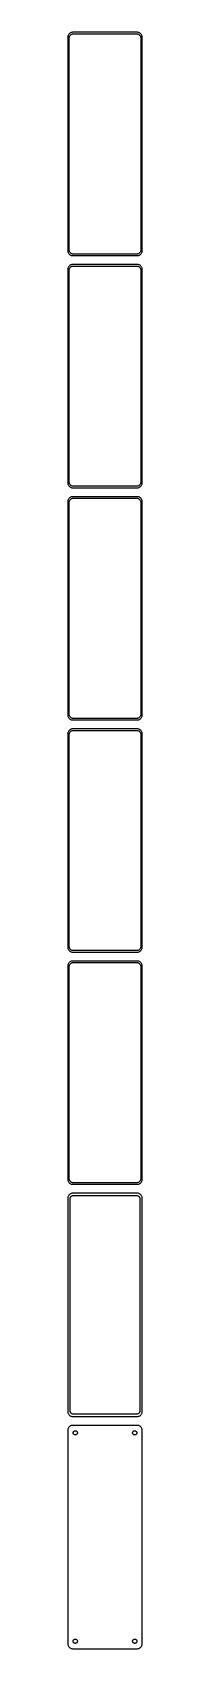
# Model space of a CAD drawing. Header units: metres. Extents: x -38 to 38, y 3398 to 6898.
# Drawn here: x -38 to 38, y 3398 to 5026 of the extents above; entities that cross this region are included whole.
import ezdxf

# ---------------------------------------------------------------- set-up
doc = ezdxf.new("R2010")
doc.units = ezdxf.units.M

msp = doc.modelspace()

# ---------------------------------------------------------------- linework, layer by layer
for p, q in [((-37.4606, 5022.13), (-37.5, 5021.5)), ((-37.5, 5021.5), (-37.5, 4806.5)), ((-37.3429, 5022.74), (-37.4606, 5022.13)), ((-37.1489, 5023.34), (-37.3429, 5022.74)), ((-36.8815, 5023.91), (-37.1489, 5023.34)), ((-36.5451, 5024.44), (-36.8815, 5023.91)), ((-36.1448, 5024.92), (-36.5451, 5024.44)), ((-35.6871, 5025.35), (-36.1448, 5024.92)), ((-36, 5021), (-35.9685, 5021.5)), ((-36, 4807), (-36, 5021)), ((-35.9685, 5021.5), (-35.8743, 5021.99)), ((-35.8743, 5021.99), (-35.7191, 5022.47)), ((-35.7191, 5022.47), (-35.5052, 5022.93)), ((-35.1791, 5025.72), (-35.6871, 5025.35)), ((-35.5052, 5022.93), (-35.2361, 5023.35)), ((-35.2361, 5023.35), (-34.9159, 5023.74)), ((-34.6289, 5026.02), (-35.1791, 5025.72)), ((-34.9159, 5023.74), (-34.5497, 5024.08)), ((-34.0451, 5026.26), (-34.6289, 5026.02)), ((-34.5497, 5024.08), (-34.1433, 5024.38)), ((-34.1433, 5024.38), (-33.7031, 5024.62)), ((-33.4369, 5026.41), (-34.0451, 5026.26)), ((-33.7031, 5024.62), (-33.2361, 5024.8)), ((-32.8139, 5026.49), (-33.4369, 5026.41)), ((-33.2361, 5024.8), (-32.7495, 5024.93)), ((32.8139, 5026.49), (-32.8139, 5026.49)), ((-32.7495, 5024.93), (-32.2512, 5024.99)), ((-32.2512, 5024.99), (32.2512, 5024.99)), ((32.2512, 5024.99), (32.7495, 5024.93)), ((32.7495, 5024.93), (33.2361, 5024.8)), ((33.4369, 5026.41), (32.8139, 5026.49)), ((33.2361, 5024.8), (33.7031, 5024.62)), ((34.0451, 5026.26), (33.4369, 5026.41)), ((33.7031, 5024.62), (34.1433, 5024.38)), ((34.6289, 5026.02), (34.0451, 5026.26)), ((34.1433, 5024.38), (34.5497, 5024.08)), ((34.5497, 5024.08), (34.9159, 5023.74)), ((35.1791, 5025.72), (34.6289, 5026.02)), ((34.9159, 5023.74), (35.2361, 5023.35)), ((35.6871, 5025.35), (35.1791, 5025.72)), ((35.2361, 5023.35), (35.5052, 5022.93)), ((35.5052, 5022.93), (35.7191, 5022.47)), ((36.1448, 5024.92), (35.6871, 5025.35)), ((35.7191, 5022.47), (35.8743, 5021.99)), ((35.8743, 5021.99), (35.9685, 5021.5)), ((35.9685, 5021.5), (36, 5021)), ((36, 5021), (36, 4807)), ((36.5451, 5024.44), (36.1448, 5024.92)), ((36.8815, 5023.91), (36.5451, 5024.44)), ((37.1489, 5023.34), (36.8815, 5023.91)), ((37.3429, 5022.74), (37.1489, 5023.34)), ((37.4606, 5022.13), (37.3429, 5022.74)), ((37.5, 5021.5), (37.4606, 5022.13)), ((37.5, 4806.5), (37.5, 5021.5)), ((-37.5, 4806.5), (-37.4606, 4805.87)), ((-37.4606, 4805.87), (-37.3429, 4805.26)), ((-35.9685, 4806.5), (-36, 4807)), ((-35.8743, 4806.01), (-35.9685, 4806.5)), ((-35.7191, 4805.53), (-35.8743, 4806.01)), ((-35.5052, 4805.07), (-35.7191, 4805.53)), ((35.7191, 4805.53), (35.5052, 4805.07)), ((35.8743, 4806.01), (35.7191, 4805.53)), ((35.9685, 4806.5), (35.8743, 4806.01)), ((36, 4807), (35.9685, 4806.5)), ((37.3429, 4805.26), (37.4606, 4805.87)), ((37.4606, 4805.87), (37.5, 4806.5)), ((-37.3429, 4805.26), (-37.1489, 4804.66)), ((-37.1489, 4789.34), (-37.3429, 4788.74)), ((-37.1489, 4804.66), (-36.8815, 4804.09)), ((-36.8815, 4789.91), (-37.1489, 4789.34)), ((-36.8815, 4804.09), (-36.5451, 4803.56)), ((-36.5451, 4790.44), (-36.8815, 4789.91)), ((-36.5451, 4803.56), (-36.1448, 4803.08)), ((-36.1448, 4790.92), (-36.5451, 4790.44)), ((-36.1448, 4803.08), (-35.6871, 4802.65)), ((-35.6871, 4791.35), (-36.1448, 4790.92)), ((-35.6871, 4802.65), (-35.1791, 4802.28)), ((-35.1791, 4791.72), (-35.6871, 4791.35)), ((-35.2361, 4804.65), (-35.5052, 4805.07)), ((-35.5052, 4788.93), (-35.2361, 4789.35)), ((-34.9159, 4804.26), (-35.2361, 4804.65)), ((-35.2361, 4789.35), (-34.9159, 4789.74)), ((-35.1791, 4802.28), (-34.6289, 4801.98)), ((-34.6289, 4792.02), (-35.1791, 4791.72)), ((-34.5497, 4803.92), (-34.9159, 4804.26)), ((-34.9159, 4789.74), (-34.5497, 4790.08)), ((-34.6289, 4801.98), (-34.0451, 4801.74)), ((-34.0451, 4792.26), (-34.6289, 4792.02)), ((-34.1433, 4803.62), (-34.5497, 4803.92)), ((-34.5497, 4790.08), (-34.1433, 4790.38)), ((-33.7031, 4803.38), (-34.1433, 4803.62)), ((-34.1433, 4790.38), (-33.7031, 4790.62)), ((-34.0451, 4801.74), (-33.4369, 4801.59)), ((-33.4369, 4792.41), (-34.0451, 4792.26)), ((-33.2361, 4803.2), (-33.7031, 4803.38)), ((-33.7031, 4790.62), (-33.2361, 4790.8)), ((-33.4369, 4801.59), (-32.8139, 4801.51)), ((-32.8139, 4792.49), (-33.4369, 4792.41)), ((-32.7495, 4803.07), (-33.2361, 4803.2)), ((-33.2361, 4790.8), (-32.7495, 4790.93)), ((-32.8139, 4801.51), (32.8139, 4801.51)), ((32.8139, 4792.49), (-32.8139, 4792.49)), ((-32.2512, 4803.01), (-32.7495, 4803.07)), ((-32.7495, 4790.93), (-32.2512, 4790.99)), ((32.2512, 4803.01), (-32.2512, 4803.01)), ((-32.2512, 4790.99), (32.2512, 4790.99)), ((32.7495, 4803.07), (32.2512, 4803.01)), ((32.2512, 4790.99), (32.7495, 4790.93)), ((33.2361, 4803.2), (32.7495, 4803.07)), ((32.7495, 4790.93), (33.2361, 4790.8)), ((32.8139, 4801.51), (33.4369, 4801.59)), ((33.4369, 4792.41), (32.8139, 4792.49)), ((33.7031, 4803.38), (33.2361, 4803.2)), ((33.2361, 4790.8), (33.7031, 4790.62)), ((33.4369, 4801.59), (34.0451, 4801.74)), ((34.0451, 4792.26), (33.4369, 4792.41)), ((34.1433, 4803.62), (33.7031, 4803.38)), ((33.7031, 4790.62), (34.1433, 4790.38)), ((34.0451, 4801.74), (34.6289, 4801.98)), ((34.6289, 4792.02), (34.0451, 4792.26)), ((34.5497, 4803.92), (34.1433, 4803.62)), ((34.1433, 4790.38), (34.5497, 4790.08)), ((34.9159, 4804.26), (34.5497, 4803.92)), ((34.5497, 4790.08), (34.9159, 4789.74)), ((34.6289, 4801.98), (35.1791, 4802.28)), ((35.1791, 4791.72), (34.6289, 4792.02)), ((35.2361, 4804.65), (34.9159, 4804.26)), ((34.9159, 4789.74), (35.2361, 4789.35)), ((35.1791, 4802.28), (35.6871, 4802.65)), ((35.6871, 4791.35), (35.1791, 4791.72)), ((35.5052, 4805.07), (35.2361, 4804.65)), ((35.2361, 4789.35), (35.5052, 4788.93)), ((35.6871, 4802.65), (36.1448, 4803.08)), ((36.1448, 4790.92), (35.6871, 4791.35)), ((36.1448, 4803.08), (36.5451, 4803.56)), ((36.5451, 4790.44), (36.1448, 4790.92)), ((36.5451, 4803.56), (36.8815, 4804.09)), ((36.8815, 4789.91), (36.5451, 4790.44)), ((36.8815, 4804.09), (37.1489, 4804.66)), ((37.1489, 4789.34), (36.8815, 4789.91)), ((37.1489, 4804.66), (37.3429, 4805.26)), ((37.3429, 4788.74), (37.1489, 4789.34)), ((-37.4606, 4788.13), (-37.5, 4787.5)), ((-37.5, 4787.5), (-37.5, 4572.5)), ((-37.3429, 4788.74), (-37.4606, 4788.13)), ((-36, 4787), (-35.9685, 4787.5)), ((-36, 4573), (-36, 4787)), ((-35.9685, 4787.5), (-35.8743, 4787.99)), ((-35.8743, 4787.99), (-35.7191, 4788.47)), ((-35.7191, 4788.47), (-35.5052, 4788.93)), ((35.5052, 4788.93), (35.7191, 4788.47)), ((35.7191, 4788.47), (35.8743, 4787.99)), ((35.8743, 4787.99), (35.9685, 4787.5)), ((35.9685, 4787.5), (36, 4787)), ((36, 4787), (36, 4573)), ((37.4606, 4788.13), (37.3429, 4788.74)), ((37.5, 4787.5), (37.4606, 4788.13)), ((37.5, 4572.5), (37.5, 4787.5)), ((-37.5, 4572.5), (-37.4606, 4571.87)), ((-37.4606, 4571.87), (-37.3429, 4571.26)), ((-37.3429, 4571.26), (-37.1489, 4570.66)), ((-37.1489, 4570.66), (-36.8815, 4570.09)), ((-36.8815, 4570.09), (-36.5451, 4569.56)), ((-36.5451, 4569.56), (-36.1448, 4569.08)), ((-36.1448, 4569.08), (-35.6871, 4568.65)), ((-35.9685, 4572.5), (-36, 4573)), ((-35.8743, 4572.01), (-35.9685, 4572.5)), ((-35.7191, 4571.53), (-35.8743, 4572.01)), ((-35.5052, 4571.07), (-35.7191, 4571.53)), ((-35.6871, 4568.65), (-35.1791, 4568.28)), ((-35.2361, 4570.65), (-35.5052, 4571.07)), ((-34.9159, 4570.26), (-35.2361, 4570.65)), ((-35.1791, 4568.28), (-34.6289, 4567.98)), ((-34.5497, 4569.92), (-34.9159, 4570.26)), ((-34.6289, 4567.98), (-34.0451, 4567.74)), ((-34.1433, 4569.62), (-34.5497, 4569.92)), ((-33.7031, 4569.38), (-34.1433, 4569.62)), ((-34.0451, 4567.74), (-33.4369, 4567.59)), ((-33.2361, 4569.2), (-33.7031, 4569.38)), ((-33.4369, 4567.59), (-32.8139, 4567.51)), ((-32.7495, 4569.07), (-33.2361, 4569.2)), ((-32.8139, 4567.51), (32.8139, 4567.51)), ((-32.2512, 4569.01), (-32.7495, 4569.07)), ((32.2512, 4569.01), (-32.2512, 4569.01)), ((32.7495, 4569.07), (32.2512, 4569.01)), ((33.2361, 4569.2), (32.7495, 4569.07)), ((32.8139, 4567.51), (33.4369, 4567.59)), ((33.7031, 4569.38), (33.2361, 4569.2)), ((33.4369, 4567.59), (34.0451, 4567.74)), ((34.1433, 4569.62), (33.7031, 4569.38)), ((34.0451, 4567.74), (34.6289, 4567.98)), ((34.5497, 4569.92), (34.1433, 4569.62)), ((34.9159, 4570.26), (34.5497, 4569.92)), ((34.6289, 4567.98), (35.1791, 4568.28)), ((35.2361, 4570.65), (34.9159, 4570.26)), ((35.1791, 4568.28), (35.6871, 4568.65)), ((35.5052, 4571.07), (35.2361, 4570.65)), ((35.7191, 4571.53), (35.5052, 4571.07)), ((35.6871, 4568.65), (36.1448, 4569.08)), ((35.8743, 4572.01), (35.7191, 4571.53)), ((35.9685, 4572.5), (35.8743, 4572.01)), ((36, 4573), (35.9685, 4572.5)), ((36.1448, 4569.08), (36.5451, 4569.56)), ((36.5451, 4569.56), (36.8815, 4570.09)), ((36.8815, 4570.09), (37.1489, 4570.66)), ((37.1489, 4570.66), (37.3429, 4571.26)), ((37.3429, 4571.26), (37.4606, 4571.87)), ((37.4606, 4571.87), (37.5, 4572.5)), ((-37.4606, 4554.13), (-37.5, 4553.5)), ((-37.5, 4553.5), (-37.5, 4338.5)), ((-37.3429, 4554.74), (-37.4606, 4554.13)), ((-37.1489, 4555.34), (-37.3429, 4554.74)), ((-36.8815, 4555.91), (-37.1489, 4555.34)), ((-36.5451, 4556.44), (-36.8815, 4555.91)), ((-36.1448, 4556.92), (-36.5451, 4556.44)), ((-35.6871, 4557.35), (-36.1448, 4556.92)), ((-36, 4553), (-35.9685, 4553.5)), ((-36, 4339), (-36, 4553)), ((-35.9685, 4553.5), (-35.8743, 4553.99)), ((-35.8743, 4553.99), (-35.7191, 4554.47)), ((-35.7191, 4554.47), (-35.5052, 4554.93)), ((-35.1791, 4557.72), (-35.6871, 4557.35)), ((-35.5052, 4554.93), (-35.2361, 4555.35)), ((-35.2361, 4555.35), (-34.9159, 4555.74)), ((-34.6289, 4558.02), (-35.1791, 4557.72)), ((-34.9159, 4555.74), (-34.5497, 4556.08)), ((-34.0451, 4558.26), (-34.6289, 4558.02)), ((-34.5497, 4556.08), (-34.1433, 4556.38)), ((-34.1433, 4556.38), (-33.7031, 4556.62)), ((-33.4369, 4558.41), (-34.0451, 4558.26)), ((-33.7031, 4556.62), (-33.2361, 4556.8)), ((-32.8139, 4558.49), (-33.4369, 4558.41)), ((-33.2361, 4556.8), (-32.7495, 4556.93)), ((32.8139, 4558.49), (-32.8139, 4558.49)), ((-32.7495, 4556.93), (-32.2512, 4556.99)), ((-32.2512, 4556.99), (32.2512, 4556.99)), ((32.2512, 4556.99), (32.7495, 4556.93)), ((32.7495, 4556.93), (33.2361, 4556.8)), ((33.4369, 4558.41), (32.8139, 4558.49)), ((33.2361, 4556.8), (33.7031, 4556.62)), ((34.0451, 4558.26), (33.4369, 4558.41)), ((33.7031, 4556.62), (34.1433, 4556.38)), ((34.6289, 4558.02), (34.0451, 4558.26)), ((34.1433, 4556.38), (34.5497, 4556.08)), ((34.5497, 4556.08), (34.9159, 4555.74)), ((35.1791, 4557.72), (34.6289, 4558.02)), ((34.9159, 4555.74), (35.2361, 4555.35)), ((35.6871, 4557.35), (35.1791, 4557.72)), ((35.2361, 4555.35), (35.5052, 4554.93)), ((35.5052, 4554.93), (35.7191, 4554.47)), ((36.1448, 4556.92), (35.6871, 4557.35)), ((35.7191, 4554.47), (35.8743, 4553.99)), ((35.8743, 4553.99), (35.9685, 4553.5)), ((35.9685, 4553.5), (36, 4553)), ((36, 4553), (36, 4339)), ((36.5451, 4556.44), (36.1448, 4556.92)), ((36.8815, 4555.91), (36.5451, 4556.44)), ((37.1489, 4555.34), (36.8815, 4555.91)), ((37.3429, 4554.74), (37.1489, 4555.34)), ((37.4606, 4554.13), (37.3429, 4554.74)), ((37.5, 4553.5), (37.4606, 4554.13)), ((37.5, 4338.5), (37.5, 4553.5)), ((-37.5, 4338.5), (-37.4606, 4337.87)), ((-37.4606, 4337.87), (-37.3429, 4337.26)), ((-37.3429, 4337.26), (-37.1489, 4336.66)), ((-37.1489, 4336.66), (-36.8815, 4336.09)), ((-36.8815, 4336.09), (-36.5451, 4335.56)), ((-36.5451, 4335.56), (-36.1448, 4335.08)), ((-36.1448, 4335.08), (-35.6871, 4334.65)), ((-35.9685, 4338.5), (-36, 4339)), ((-35.8743, 4338.01), (-35.9685, 4338.5)), ((-35.7191, 4337.53), (-35.8743, 4338.01)), ((-35.5052, 4337.07), (-35.7191, 4337.53)), ((-35.6871, 4334.65), (-35.1791, 4334.28)), ((-35.2361, 4336.65), (-35.5052, 4337.07)), ((-34.9159, 4336.26), (-35.2361, 4336.65)), ((-35.1791, 4334.28), (-34.6289, 4333.98)), ((-34.5497, 4335.92), (-34.9159, 4336.26)), ((-34.6289, 4333.98), (-34.0451, 4333.74)), ((-34.1433, 4335.62), (-34.5497, 4335.92)), ((-33.7031, 4335.38), (-34.1433, 4335.62)), ((-34.0451, 4333.74), (-33.4369, 4333.59)), ((-33.2361, 4335.2), (-33.7031, 4335.38)), ((-33.4369, 4333.59), (-32.8139, 4333.51)), ((-32.7495, 4335.07), (-33.2361, 4335.2)), ((-32.8139, 4333.51), (32.8139, 4333.51)), ((-32.2512, 4335.01), (-32.7495, 4335.07)), ((32.2512, 4335.01), (-32.2512, 4335.01)), ((32.7495, 4335.07), (32.2512, 4335.01)), ((33.2361, 4335.2), (32.7495, 4335.07)), ((32.8139, 4333.51), (33.4369, 4333.59)), ((33.7031, 4335.38), (33.2361, 4335.2)), ((33.4369, 4333.59), (34.0451, 4333.74)), ((34.1433, 4335.62), (33.7031, 4335.38)), ((34.0451, 4333.74), (34.6289, 4333.98)), ((34.5497, 4335.92), (34.1433, 4335.62)), ((34.9159, 4336.26), (34.5497, 4335.92)), ((34.6289, 4333.98), (35.1791, 4334.28)), ((35.2361, 4336.65), (34.9159, 4336.26)), ((35.1791, 4334.28), (35.6871, 4334.65)), ((35.5052, 4337.07), (35.2361, 4336.65)), ((35.7191, 4337.53), (35.5052, 4337.07)), ((35.6871, 4334.65), (36.1448, 4335.08)), ((35.8743, 4338.01), (35.7191, 4337.53)), ((35.9685, 4338.5), (35.8743, 4338.01)), ((36, 4339), (35.9685, 4338.5)), ((36.1448, 4335.08), (36.5451, 4335.56)), ((36.5451, 4335.56), (36.8815, 4336.09)), ((36.8815, 4336.09), (37.1489, 4336.66)), ((37.1489, 4336.66), (37.3429, 4337.26)), ((37.3429, 4337.26), (37.4606, 4337.87)), ((37.4606, 4337.87), (37.5, 4338.5)), ((-37.4606, 4320.13), (-37.5, 4319.5)), ((-37.5, 4319.5), (-37.5, 4104.5)), ((-37.3429, 4320.74), (-37.4606, 4320.13)), ((-37.1489, 4321.34), (-37.3429, 4320.74)), ((-36.8815, 4321.91), (-37.1489, 4321.34)), ((-36.5451, 4322.44), (-36.8815, 4321.91)), ((-36.1448, 4322.92), (-36.5451, 4322.44)), ((-35.6871, 4323.35), (-36.1448, 4322.92)), ((-36, 4319), (-35.9685, 4319.5)), ((-36, 4105), (-36, 4319)), ((-35.9685, 4319.5), (-35.8743, 4319.99)), ((-35.8743, 4319.99), (-35.7191, 4320.47)), ((-35.7191, 4320.47), (-35.5052, 4320.93)), ((-35.1791, 4323.72), (-35.6871, 4323.35)), ((-35.5052, 4320.93), (-35.2361, 4321.35)), ((-35.2361, 4321.35), (-34.9159, 4321.74)), ((-34.6289, 4324.02), (-35.1791, 4323.72)), ((-34.9159, 4321.74), (-34.5497, 4322.08)), ((-34.0451, 4324.26), (-34.6289, 4324.02)), ((-34.5497, 4322.08), (-34.1433, 4322.38)), ((-34.1433, 4322.38), (-33.7031, 4322.62)), ((-33.4369, 4324.41), (-34.0451, 4324.26)), ((-33.7031, 4322.62), (-33.2361, 4322.8)), ((-32.8139, 4324.49), (-33.4369, 4324.41)), ((-33.2361, 4322.8), (-32.7495, 4322.93)), ((32.8139, 4324.49), (-32.8139, 4324.49)), ((-32.7495, 4322.93), (-32.2512, 4322.99)), ((-32.2512, 4322.99), (32.2512, 4322.99)), ((32.2512, 4322.99), (32.7495, 4322.93)), ((32.7495, 4322.93), (33.2361, 4322.8)), ((33.4369, 4324.41), (32.8139, 4324.49)), ((33.2361, 4322.8), (33.7031, 4322.62)), ((34.0451, 4324.26), (33.4369, 4324.41)), ((33.7031, 4322.62), (34.1433, 4322.38)), ((34.6289, 4324.02), (34.0451, 4324.26)), ((34.1433, 4322.38), (34.5497, 4322.08)), ((34.5497, 4322.08), (34.9159, 4321.74)), ((35.1791, 4323.72), (34.6289, 4324.02)), ((34.9159, 4321.74), (35.2361, 4321.35)), ((35.6871, 4323.35), (35.1791, 4323.72)), ((35.2361, 4321.35), (35.5052, 4320.93)), ((35.5052, 4320.93), (35.7191, 4320.47)), ((36.1448, 4322.92), (35.6871, 4323.35)), ((35.7191, 4320.47), (35.8743, 4319.99)), ((35.8743, 4319.99), (35.9685, 4319.5)), ((35.9685, 4319.5), (36, 4319)), ((36, 4319), (36, 4105)), ((36.5451, 4322.44), (36.1448, 4322.92)), ((36.8815, 4321.91), (36.5451, 4322.44)), ((37.1489, 4321.34), (36.8815, 4321.91)), ((37.3429, 4320.74), (37.1489, 4321.34)), ((37.4606, 4320.13), (37.3429, 4320.74)), ((37.5, 4319.5), (37.4606, 4320.13)), ((37.5, 4104.5), (37.5, 4319.5)), ((-37.5, 4104.5), (-37.4606, 4103.87)), ((-37.4606, 4103.87), (-37.3429, 4103.26)), ((-37.3429, 4103.26), (-37.1489, 4102.66)), ((-37.1489, 4102.66), (-36.8815, 4102.09)), ((-36.8815, 4102.09), (-36.5451, 4101.56)), ((-36.5451, 4101.56), (-36.1448, 4101.08)), ((-36.1448, 4088.92), (-36.5451, 4088.44)), ((-36.1448, 4101.08), (-35.6871, 4100.65)), ((-35.6871, 4089.35), (-36.1448, 4088.92)), ((-35.9685, 4104.5), (-36, 4105)), ((-35.8743, 4104.01), (-35.9685, 4104.5)), ((-35.7191, 4103.53), (-35.8743, 4104.01)), ((-35.5052, 4103.07), (-35.7191, 4103.53)), ((-35.6871, 4100.65), (-35.1791, 4100.28)), ((-35.1791, 4089.72), (-35.6871, 4089.35)), ((-35.2361, 4102.65), (-35.5052, 4103.07)), ((-34.9159, 4102.26), (-35.2361, 4102.65)), ((-35.1791, 4100.28), (-34.6289, 4099.98)), ((-34.6289, 4090.02), (-35.1791, 4089.72)), ((-34.5497, 4101.92), (-34.9159, 4102.26)), ((-34.6289, 4099.98), (-34.0451, 4099.74)), ((-34.0451, 4090.26), (-34.6289, 4090.02)), ((-34.1433, 4101.62), (-34.5497, 4101.92)), ((-33.7031, 4101.38), (-34.1433, 4101.62)), ((-34.0451, 4099.74), (-33.4369, 4099.59)), ((-33.4369, 4090.41), (-34.0451, 4090.26)), ((-33.2361, 4101.2), (-33.7031, 4101.38)), ((-33.7031, 4088.62), (-33.2361, 4088.8)), ((-33.4369, 4099.59), (-32.8139, 4099.51)), ((-32.8139, 4090.49), (-33.4369, 4090.41)), ((-32.7495, 4101.07), (-33.2361, 4101.2)), ((-33.2361, 4088.8), (-32.7495, 4088.93)), ((-32.8139, 4099.51), (32.8139, 4099.51)), ((32.8139, 4090.49), (-32.8139, 4090.49)), ((-32.2512, 4101.01), (-32.7495, 4101.07)), ((-32.7495, 4088.93), (-32.2512, 4088.99)), ((32.2512, 4101.01), (-32.2512, 4101.01)), ((-32.2512, 4088.99), (32.2512, 4088.99)), ((32.7495, 4101.07), (32.2512, 4101.01)), ((32.2512, 4088.99), (32.7495, 4088.93)), ((33.2361, 4101.2), (32.7495, 4101.07)), ((32.7495, 4088.93), (33.2361, 4088.8)), ((32.8139, 4099.51), (33.4369, 4099.59)), ((33.4369, 4090.41), (32.8139, 4090.49)), ((33.7031, 4101.38), (33.2361, 4101.2)), ((33.2361, 4088.8), (33.7031, 4088.62)), ((33.4369, 4099.59), (34.0451, 4099.74)), ((34.0451, 4090.26), (33.4369, 4090.41)), ((34.1433, 4101.62), (33.7031, 4101.38)), ((34.0451, 4099.74), (34.6289, 4099.98)), ((34.6289, 4090.02), (34.0451, 4090.26)), ((34.5497, 4101.92), (34.1433, 4101.62)), ((34.9159, 4102.26), (34.5497, 4101.92)), ((34.6289, 4099.98), (35.1791, 4100.28)), ((35.1791, 4089.72), (34.6289, 4090.02)), ((35.2361, 4102.65), (34.9159, 4102.26)), ((35.1791, 4100.28), (35.6871, 4100.65)), ((35.6871, 4089.35), (35.1791, 4089.72)), ((35.5052, 4103.07), (35.2361, 4102.65)), ((35.7191, 4103.53), (35.5052, 4103.07)), ((35.6871, 4100.65), (36.1448, 4101.08)), ((36.1448, 4088.92), (35.6871, 4089.35)), ((35.8743, 4104.01), (35.7191, 4103.53)), ((35.9685, 4104.5), (35.8743, 4104.01)), ((36, 4105), (35.9685, 4104.5)), ((36.1448, 4101.08), (36.5451, 4101.56)), ((36.5451, 4088.44), (36.1448, 4088.92)), ((36.5451, 4101.56), (36.8815, 4102.09)), ((36.8815, 4102.09), (37.1489, 4102.66)), ((37.1489, 4102.66), (37.3429, 4103.26)), ((37.3429, 4103.26), (37.4606, 4103.87)), ((37.4606, 4103.87), (37.5, 4104.5)), ((-37.4606, 4086.13), (-37.5, 4085.5)), ((-37.5, 4085.5), (-37.5, 3870.5)), ((-37.3429, 4086.74), (-37.4606, 4086.13)), ((-37.1489, 4087.34), (-37.3429, 4086.74)), ((-36.8815, 4087.91), (-37.1489, 4087.34)), ((-36.5451, 4088.44), (-36.8815, 4087.91)), ((-36, 4085), (-35.9685, 4085.5)), ((-36, 3871), (-36, 4085)), ((-35.9685, 4085.5), (-35.8743, 4085.99)), ((-35.8743, 4085.99), (-35.7191, 4086.47)), ((-35.7191, 4086.47), (-35.5052, 4086.93)), ((-35.5052, 4086.93), (-35.2361, 4087.35)), ((-35.2361, 4087.35), (-34.9159, 4087.74)), ((-34.9159, 4087.74), (-34.5497, 4088.08)), ((-34.5497, 4088.08), (-34.1433, 4088.38)), ((-34.1433, 4088.38), (-33.7031, 4088.62)), ((33.7031, 4088.62), (34.1433, 4088.38)), ((34.1433, 4088.38), (34.5497, 4088.08)), ((34.5497, 4088.08), (34.9159, 4087.74)), ((34.9159, 4087.74), (35.2361, 4087.35)), ((35.2361, 4087.35), (35.5052, 4086.93)), ((35.5052, 4086.93), (35.7191, 4086.47)), ((35.7191, 4086.47), (35.8743, 4085.99)), ((35.8743, 4085.99), (35.9685, 4085.5)), ((35.9685, 4085.5), (36, 4085)), ((36, 4085), (36, 3871)), ((36.8815, 4087.91), (36.5451, 4088.44)), ((37.1489, 4087.34), (36.8815, 4087.91)), ((37.3429, 4086.74), (37.1489, 4087.34)), ((37.4606, 4086.13), (37.3429, 4086.74)), ((37.5, 4085.5), (37.4606, 4086.13)), ((37.5, 3870.5), (37.5, 4085.5)), ((-37.5, 3870.5), (-37.4606, 3869.87)), ((-37.4606, 3869.87), (-37.3429, 3869.26)), ((-37.3429, 3869.26), (-37.1489, 3868.66)), ((-37.1489, 3868.66), (-36.8815, 3868.09)), ((-36.8815, 3868.09), (-36.5451, 3867.56)), ((-36.5451, 3867.56), (-36.1448, 3867.08)), ((-36.1448, 3867.08), (-35.6871, 3866.65)), ((-35.9685, 3870.5), (-36, 3871)), ((-35.8743, 3870.01), (-35.9685, 3870.5)), ((-35.7191, 3869.53), (-35.8743, 3870.01)), ((-35.5052, 3869.07), (-35.7191, 3869.53)), ((-35.6871, 3866.65), (-35.1791, 3866.28)), ((-35.2361, 3868.65), (-35.5052, 3869.07)), ((-34.9159, 3868.26), (-35.2361, 3868.65)), ((-35.1791, 3866.28), (-34.6289, 3865.98)), ((-34.5497, 3867.92), (-34.9159, 3868.26)), ((-34.6289, 3865.98), (-34.0451, 3865.74)), ((-34.1433, 3867.62), (-34.5497, 3867.92)), ((-33.7031, 3867.38), (-34.1433, 3867.62)), ((-34.0451, 3865.74), (-33.4369, 3865.59)), ((-33.2361, 3867.2), (-33.7031, 3867.38)), ((-33.4369, 3865.59), (-32.8139, 3865.51)), ((-32.7495, 3867.07), (-33.2361, 3867.2)), ((-32.8139, 3865.51), (32.8139, 3865.51)), ((-32.2512, 3867.01), (-32.7495, 3867.07)), ((32.2512, 3867.01), (-32.2512, 3867.01)), ((32.7495, 3867.07), (32.2512, 3867.01)), ((33.2361, 3867.2), (32.7495, 3867.07)), ((32.8139, 3865.51), (33.4369, 3865.59)), ((33.7031, 3867.38), (33.2361, 3867.2)), ((33.4369, 3865.59), (34.0451, 3865.74)), ((34.1433, 3867.62), (33.7031, 3867.38)), ((34.0451, 3865.74), (34.6289, 3865.98)), ((34.5497, 3867.92), (34.1433, 3867.62)), ((34.9159, 3868.26), (34.5497, 3867.92)), ((34.6289, 3865.98), (35.1791, 3866.28)), ((35.2361, 3868.65), (34.9159, 3868.26)), ((35.1791, 3866.28), (35.6871, 3866.65)), ((35.5052, 3869.07), (35.2361, 3868.65)), ((35.7191, 3869.53), (35.5052, 3869.07)), ((35.6871, 3866.65), (36.1448, 3867.08)), ((35.8743, 3870.01), (35.7191, 3869.53)), ((35.9685, 3870.5), (35.8743, 3870.01)), ((36, 3871), (35.9685, 3870.5)), ((36.1448, 3867.08), (36.5451, 3867.56)), ((36.5451, 3867.56), (36.8815, 3868.09)), ((36.8815, 3868.09), (37.1489, 3868.66)), ((37.1489, 3868.66), (37.3429, 3869.26)), ((37.3429, 3869.26), (37.4606, 3869.87)), ((37.4606, 3869.87), (37.5, 3870.5)), ((-37.4606, 3852.13), (-37.5, 3851.5)), ((-37.5, 3851.5), (-37.5, 3636.5)), ((-37.3429, 3852.74), (-37.4606, 3852.13)), ((-37.1489, 3853.34), (-37.3429, 3852.74)), ((-36.8815, 3853.91), (-37.1489, 3853.34)), ((-36.5451, 3854.44), (-36.8815, 3853.91)), ((-36.1448, 3854.92), (-36.5451, 3854.44)), ((-35.6871, 3855.35), (-36.1448, 3854.92)), ((-35.1791, 3855.72), (-35.6871, 3855.35)), ((-34.6289, 3856.02), (-35.1791, 3855.72)), ((-35.1129, 3851), (-35.0884, 3851.39)), ((-35.1129, 3637), (-35.1129, 3851)), ((-35.0884, 3851.39), (-35.0151, 3851.77)), ((-35.0151, 3851.77), (-34.8943, 3852.15)), ((-34.8943, 3852.15), (-34.7279, 3852.5)), ((-34.7279, 3852.5), (-34.5184, 3852.83)), ((-34.0451, 3856.26), (-34.6289, 3856.02)), ((-34.5184, 3852.83), (-34.2692, 3853.13)), ((-34.2692, 3853.13), (-33.9842, 3853.4)), ((-33.4369, 3856.41), (-34.0451, 3856.26)), ((-33.9842, 3853.4), (-33.668, 3853.63)), ((-33.668, 3853.63), (-33.3254, 3853.82)), ((-32.8139, 3856.49), (-33.4369, 3856.41)), ((-33.3254, 3853.82), (-32.9619, 3853.96)), ((-32.9619, 3853.96), (-32.5833, 3854.06)), ((32.8139, 3856.49), (-32.8139, 3856.49)), ((-32.5833, 3854.06), (-32.1954, 3854.11)), ((-32.1954, 3854.11), (32.1954, 3854.11)), ((32.1954, 3854.11), (32.5833, 3854.06)), ((32.5833, 3854.06), (32.9619, 3853.96)), ((33.4369, 3856.41), (32.8139, 3856.49)), ((32.9619, 3853.96), (33.3254, 3853.82)), ((33.3254, 3853.82), (33.668, 3853.63)), ((34.0451, 3856.26), (33.4369, 3856.41)), ((33.668, 3853.63), (33.9842, 3853.4)), ((33.9842, 3853.4), (34.2692, 3853.13)), ((34.6289, 3856.02), (34.0451, 3856.26)), ((34.2692, 3853.13), (34.5184, 3852.83)), ((34.5184, 3852.83), (34.7279, 3852.5)), ((35.1791, 3855.72), (34.6289, 3856.02)), ((34.7279, 3852.5), (34.8943, 3852.15)), ((34.8943, 3852.15), (35.0151, 3851.77)), ((35.0151, 3851.77), (35.0884, 3851.39)), ((35.0884, 3851.39), (35.1129, 3851)), ((35.1129, 3851), (35.1129, 3637)), ((35.6871, 3855.35), (35.1791, 3855.72)), ((36.1448, 3854.92), (35.6871, 3855.35)), ((36.5451, 3854.44), (36.1448, 3854.92)), ((36.8815, 3853.91), (36.5451, 3854.44)), ((37.1489, 3853.34), (36.8815, 3853.91)), ((37.3429, 3852.74), (37.1489, 3853.34)), ((37.4606, 3852.13), (37.3429, 3852.74)), ((37.5, 3851.5), (37.4606, 3852.13)), ((37.5, 3636.5), (37.5, 3851.5)), ((-37.5, 3636.5), (-37.4606, 3635.87)), ((-37.4606, 3635.87), (-37.3429, 3635.26)), ((-37.3429, 3635.26), (-37.1489, 3634.66)), ((-37.1489, 3634.66), (-36.8815, 3634.09)), ((-36.8815, 3634.09), (-36.5451, 3633.56)), ((-36.5451, 3633.56), (-36.1448, 3633.08)), ((-36.1448, 3633.08), (-35.6871, 3632.65)), ((-35.6871, 3632.65), (-35.1791, 3632.28)), ((-35.0884, 3636.61), (-35.1129, 3637)), ((-35.0151, 3636.23), (-35.0884, 3636.61)), ((-34.8943, 3635.85), (-35.0151, 3636.23)), ((-34.7279, 3635.5), (-34.8943, 3635.85)), ((-34.5184, 3635.17), (-34.7279, 3635.5)), ((-34.2692, 3634.87), (-34.5184, 3635.17)), ((-33.9842, 3634.6), (-34.2692, 3634.87)), ((-33.668, 3634.37), (-33.9842, 3634.6)), ((-33.3254, 3634.18), (-33.668, 3634.37)), ((-32.9619, 3634.04), (-33.3254, 3634.18)), ((-32.5833, 3633.94), (-32.9619, 3634.04)), ((-32.1954, 3633.89), (-32.5833, 3633.94)), ((32.1954, 3633.89), (-32.1954, 3633.89)), ((32.5833, 3633.94), (32.1954, 3633.89)), ((32.9619, 3634.04), (32.5833, 3633.94)), ((33.3254, 3634.18), (32.9619, 3634.04)), ((33.668, 3634.37), (33.3254, 3634.18)), ((33.9842, 3634.6), (33.668, 3634.37)), ((34.2692, 3634.87), (33.9842, 3634.6)), ((34.5184, 3635.17), (34.2692, 3634.87)), ((34.7279, 3635.5), (34.5184, 3635.17)), ((34.8943, 3635.85), (34.7279, 3635.5)), ((35.0151, 3636.23), (34.8943, 3635.85)), ((35.0884, 3636.61), (35.0151, 3636.23)), ((35.1129, 3637), (35.0884, 3636.61)), ((35.1791, 3632.28), (35.6871, 3632.65)), ((35.6871, 3632.65), (36.1448, 3633.08)), ((36.1448, 3633.08), (36.5451, 3633.56)), ((36.5451, 3633.56), (36.8815, 3634.09)), ((36.8815, 3634.09), (37.1489, 3634.66)), ((37.1489, 3634.66), (37.3429, 3635.26)), ((37.3429, 3635.26), (37.4606, 3635.87)), ((37.4606, 3635.87), (37.5, 3636.5)), ((-37.4606, 3618.13), (-37.5, 3617.5)), ((-37.5, 3617.5), (-37.5, 3402.5)), ((-37.3429, 3618.74), (-37.4606, 3618.13)), ((-37.1489, 3619.34), (-37.3429, 3618.74)), ((-36.8815, 3619.91), (-37.1489, 3619.34)), ((-36.5451, 3620.44), (-36.8815, 3619.91)), ((-36.1448, 3620.92), (-36.5451, 3620.44)), ((-35.6871, 3621.35), (-36.1448, 3620.92)), ((-35.1791, 3621.72), (-35.6871, 3621.35)), ((-35.1791, 3632.28), (-34.6289, 3631.98)), ((-34.6289, 3622.02), (-35.1791, 3621.72)), ((-34.6289, 3631.98), (-34.0451, 3631.74)), ((-34.0451, 3622.26), (-34.6289, 3622.02)), ((-34.0451, 3631.74), (-33.4369, 3631.59)), ((-33.4369, 3622.41), (-34.0451, 3622.26)), ((-33.4369, 3631.59), (-32.8139, 3631.51)), ((-32.8139, 3622.49), (-33.4369, 3622.41)), ((-32.8139, 3631.51), (32.8139, 3631.51)), ((32.8139, 3622.49), (-32.8139, 3622.49)), ((-31.7275, 3616.26), (-31.5565, 3616.46)), ((-31.5565, 3616.46), (-31.3611, 3616.65)), ((-31.3611, 3616.65), (-31.1441, 3616.8)), ((-31.1441, 3616.8), (-30.9091, 3616.93)), ((-30.9091, 3616.93), (-30.6598, 3617.03)), ((-30.6598, 3617.03), (-30.4001, 3617.1)), ((-30.4001, 3617.1), (-30.1341, 3617.13)), ((-30.1341, 3617.13), (-29.8659, 3617.13)), ((-29.8659, 3617.13), (-29.5999, 3617.1)), ((-29.5999, 3617.1), (-29.3401, 3617.03)), ((-29.3401, 3617.03), (-29.0908, 3616.93)), ((-29.0908, 3616.93), (-28.8559, 3616.8)), ((-28.8559, 3616.8), (-28.6389, 3616.65)), ((-28.6389, 3616.65), (-28.4434, 3616.46)), ((-28.4434, 3616.46), (-28.2725, 3616.26)), ((28.2725, 3616.26), (28.4434, 3616.46)), ((28.4434, 3616.46), (28.6389, 3616.65)), ((28.6389, 3616.65), (28.8559, 3616.8)), ((28.8559, 3616.8), (29.0908, 3616.93)), ((29.0908, 3616.93), (29.3401, 3617.03)), ((29.3401, 3617.03), (29.5999, 3617.1)), ((29.5999, 3617.1), (29.8659, 3617.13)), ((29.8659, 3617.13), (30.1341, 3617.13)), ((30.1341, 3617.13), (30.4001, 3617.1)), ((30.4001, 3617.1), (30.6598, 3617.03)), ((30.6598, 3617.03), (30.9091, 3616.93)), ((30.9091, 3616.93), (31.1441, 3616.8)), ((31.1441, 3616.8), (31.3611, 3616.65)), ((31.3611, 3616.65), (31.5565, 3616.46)), ((31.5565, 3616.46), (31.7275, 3616.26)), ((32.8139, 3631.51), (33.4369, 3631.59)), ((33.4369, 3622.41), (32.8139, 3622.49)), ((33.4369, 3631.59), (34.0451, 3631.74)), ((34.0451, 3622.26), (33.4369, 3622.41)), ((34.0451, 3631.74), (34.6289, 3631.98)), ((34.6289, 3622.02), (34.0451, 3622.26)), ((34.6289, 3631.98), (35.1791, 3632.28)), ((35.1791, 3621.72), (34.6289, 3622.02)), ((35.6871, 3621.35), (35.1791, 3621.72)), ((36.1448, 3620.92), (35.6871, 3621.35)), ((36.5451, 3620.44), (36.1448, 3620.92)), ((36.8815, 3619.91), (36.5451, 3620.44)), ((37.1489, 3619.34), (36.8815, 3619.91)), ((37.3429, 3618.74), (37.1489, 3619.34)), ((37.4606, 3618.13), (37.3429, 3618.74)), ((37.5, 3617.5), (37.4606, 3618.13)), ((37.5, 3402.5), (37.5, 3617.5)), ((-32.1353, 3615), (-32.1185, 3615.27)), ((-32.1185, 3614.73), (-32.1353, 3615)), ((-32.1185, 3615.27), (-32.0682, 3615.53)), ((-32.0682, 3614.47), (-32.1185, 3614.73)), ((-32.0682, 3615.53), (-31.9853, 3615.79)), ((-31.9853, 3614.21), (-32.0682, 3614.47)), ((-31.9853, 3615.79), (-31.8712, 3616.03)), ((-31.8712, 3613.97), (-31.9853, 3614.21)), ((-31.8712, 3616.03), (-31.7275, 3616.26)), ((-31.7275, 3613.74), (-31.8712, 3613.97)), ((-31.5565, 3613.54), (-31.7275, 3613.74)), ((-31.3611, 3613.35), (-31.5565, 3613.54)), ((-31.1441, 3613.2), (-31.3611, 3613.35)), ((-30.9091, 3613.07), (-31.1441, 3613.2)), ((-30.6598, 3612.97), (-30.9091, 3613.07)), ((-30.4001, 3612.9), (-30.6598, 3612.97)), ((-30.1341, 3612.87), (-30.4001, 3612.9)), ((-29.8659, 3612.87), (-30.1341, 3612.87)), ((-29.5999, 3612.9), (-29.8659, 3612.87)), ((-29.3401, 3612.97), (-29.5999, 3612.9)), ((-29.0908, 3613.07), (-29.3401, 3612.97)), ((-28.8559, 3613.2), (-29.0908, 3613.07)), ((-28.6389, 3613.35), (-28.8559, 3613.2)), ((-28.4434, 3613.54), (-28.6389, 3613.35)), ((-28.2725, 3613.74), (-28.4434, 3613.54)), ((-28.2725, 3616.26), (-28.1288, 3616.03)), ((-28.1288, 3613.97), (-28.2725, 3613.74)), ((-28.1288, 3616.03), (-28.0146, 3615.79)), ((-28.0146, 3614.21), (-28.1288, 3613.97)), ((-28.0146, 3615.79), (-27.9318, 3615.53)), ((-27.9318, 3614.47), (-28.0146, 3614.21)), ((-27.9318, 3615.53), (-27.8815, 3615.27)), ((-27.8815, 3614.73), (-27.9318, 3614.47)), ((-27.8815, 3615.27), (-27.8647, 3615)), ((-27.8647, 3615), (-27.8815, 3614.73)), ((27.8647, 3615), (27.8815, 3615.27)), ((27.8815, 3614.73), (27.8647, 3615)), ((27.8815, 3615.27), (27.9318, 3615.53)), ((27.9318, 3614.47), (27.8815, 3614.73)), ((27.9318, 3615.53), (28.0146, 3615.79)), ((28.0146, 3614.21), (27.9318, 3614.47)), ((28.0146, 3615.79), (28.1288, 3616.03)), ((28.1288, 3613.97), (28.0146, 3614.21)), ((28.1288, 3616.03), (28.2725, 3616.26)), ((28.2725, 3613.74), (28.1288, 3613.97)), ((28.4434, 3613.54), (28.2725, 3613.74)), ((28.6389, 3613.35), (28.4434, 3613.54)), ((28.8559, 3613.2), (28.6389, 3613.35)), ((29.0908, 3613.07), (28.8559, 3613.2)), ((29.3401, 3612.97), (29.0908, 3613.07)), ((29.5999, 3612.9), (29.3401, 3612.97)), ((29.8659, 3612.87), (29.5999, 3612.9)), ((30.1341, 3612.87), (29.8659, 3612.87)), ((30.4001, 3612.9), (30.1341, 3612.87)), ((30.6598, 3612.97), (30.4001, 3612.9)), ((30.9091, 3613.07), (30.6598, 3612.97)), ((31.1441, 3613.2), (30.9091, 3613.07)), ((31.3611, 3613.35), (31.1441, 3613.2)), ((31.5565, 3613.54), (31.3611, 3613.35)), ((31.7275, 3613.74), (31.5565, 3613.54)), ((31.7275, 3616.26), (31.8712, 3616.03)), ((31.8712, 3613.97), (31.7275, 3613.74)), ((31.8712, 3616.03), (31.9853, 3615.79)), ((31.9853, 3614.21), (31.8712, 3613.97)), ((31.9853, 3615.79), (32.0682, 3615.53)), ((32.0682, 3614.47), (31.9853, 3614.21)), ((32.0682, 3615.53), (32.1185, 3615.27)), ((32.1185, 3614.73), (32.0682, 3614.47)), ((32.1185, 3615.27), (32.1353, 3615)), ((32.1353, 3615), (32.1185, 3614.73)), ((-32.1353, 3405), (-32.1185, 3405.27)), ((-32.1185, 3404.73), (-32.1353, 3405)), ((-32.1185, 3405.27), (-32.0682, 3405.53)), ((-32.0682, 3404.47), (-32.1185, 3404.73)), ((-32.0682, 3405.53), (-31.9853, 3405.79)), ((-31.9853, 3405.79), (-31.8712, 3406.03)), ((-31.8712, 3406.03), (-31.7275, 3406.26)), ((-31.7275, 3406.26), (-31.5565, 3406.46)), ((-31.5565, 3406.46), (-31.3611, 3406.65)), ((-31.3611, 3406.65), (-31.1441, 3406.8)), ((-31.1441, 3406.8), (-30.9091, 3406.93)), ((-30.9091, 3406.93), (-30.6598, 3407.03)), ((-30.6598, 3407.03), (-30.4001, 3407.1)), ((-30.4001, 3407.1), (-30.1341, 3407.13)), ((-30.1341, 3407.13), (-29.8659, 3407.13)), ((-29.8659, 3407.13), (-29.5999, 3407.1)), ((-29.5999, 3407.1), (-29.3401, 3407.03)), ((-29.3401, 3407.03), (-29.0908, 3406.93)), ((-29.0908, 3406.93), (-28.8559, 3406.8)), ((-28.8559, 3406.8), (-28.6389, 3406.65)), ((-28.6389, 3406.65), (-28.4434, 3406.46)), ((-28.4434, 3406.46), (-28.2725, 3406.26)), ((-28.2725, 3406.26), (-28.1288, 3406.03)), ((-28.1288, 3406.03), (-28.0146, 3405.79)), ((-28.0146, 3405.79), (-27.9318, 3405.53)), ((-27.9318, 3405.53), (-27.8815, 3405.27)), ((-27.8815, 3404.73), (-27.9318, 3404.47)), ((-27.8815, 3405.27), (-27.8647, 3405)), ((-27.8647, 3405), (-27.8815, 3404.73)), ((27.8647, 3405), (27.8815, 3405.27)), ((27.8815, 3404.73), (27.8647, 3405)), ((27.8815, 3405.27), (27.9318, 3405.53)), ((27.9318, 3404.47), (27.8815, 3404.73)), ((27.9318, 3405.53), (28.0146, 3405.79)), ((28.0146, 3405.79), (28.1288, 3406.03)), ((28.1288, 3406.03), (28.2725, 3406.26)), ((28.2725, 3406.26), (28.4434, 3406.46)), ((28.4434, 3406.46), (28.6389, 3406.65)), ((28.6389, 3406.65), (28.8559, 3406.8)), ((28.8559, 3406.8), (29.0908, 3406.93)), ((29.0908, 3406.93), (29.3401, 3407.03)), ((29.3401, 3407.03), (29.5999, 3407.1)), ((29.5999, 3407.1), (29.8659, 3407.13)), ((29.8659, 3407.13), (30.1341, 3407.13)), ((30.1341, 3407.13), (30.4001, 3407.1)), ((30.4001, 3407.1), (30.6598, 3407.03)), ((30.6598, 3407.03), (30.9091, 3406.93)), ((30.9091, 3406.93), (31.1441, 3406.8)), ((31.1441, 3406.8), (31.3611, 3406.65)), ((31.3611, 3406.65), (31.5565, 3406.46)), ((31.5565, 3406.46), (31.7275, 3406.26)), ((31.7275, 3406.26), (31.8712, 3406.03)), ((31.8712, 3406.03), (31.9853, 3405.79)), ((31.9853, 3405.79), (32.0682, 3405.53)), ((32.0682, 3405.53), (32.1185, 3405.27)), ((32.1185, 3404.73), (32.0682, 3404.47)), ((32.1185, 3405.27), (32.1353, 3405)), ((32.1353, 3405), (32.1185, 3404.73)), ((-37.5, 3402.5), (-37.4606, 3401.87)), ((-37.4606, 3401.87), (-37.3429, 3401.26)), ((-37.3429, 3401.26), (-37.1489, 3400.66)), ((-37.1489, 3400.66), (-36.8815, 3400.09)), ((-36.8815, 3400.09), (-36.5451, 3399.56)), ((-36.5451, 3399.56), (-36.1448, 3399.08)), ((-36.1448, 3399.08), (-35.6871, 3398.65)), ((-35.6871, 3398.65), (-35.1791, 3398.28)), ((-35.1791, 3398.28), (-34.6289, 3397.98)), ((-34.6289, 3397.98), (-34.0451, 3397.74)), ((-34.0451, 3397.74), (-33.4369, 3397.59)), ((-33.4369, 3397.59), (-32.8139, 3397.51)), ((-32.8139, 3397.51), (32.8139, 3397.51)), ((-31.9853, 3404.21), (-32.0682, 3404.47)), ((-31.8712, 3403.97), (-31.9853, 3404.21)), ((-31.7275, 3403.74), (-31.8712, 3403.97)), ((-31.5565, 3403.54), (-31.7275, 3403.74)), ((-31.3611, 3403.35), (-31.5565, 3403.54)), ((-31.1441, 3403.2), (-31.3611, 3403.35)), ((-30.9091, 3403.07), (-31.1441, 3403.2)), ((-30.6598, 3402.97), (-30.9091, 3403.07)), ((-30.4001, 3402.9), (-30.6598, 3402.97)), ((-30.1341, 3402.87), (-30.4001, 3402.9)), ((-29.8659, 3402.87), (-30.1341, 3402.87)), ((-29.5999, 3402.9), (-29.8659, 3402.87)), ((-29.3401, 3402.97), (-29.5999, 3402.9)), ((-29.0908, 3403.07), (-29.3401, 3402.97)), ((-28.8559, 3403.2), (-29.0908, 3403.07)), ((-28.6389, 3403.35), (-28.8559, 3403.2)), ((-28.4434, 3403.54), (-28.6389, 3403.35)), ((-28.2725, 3403.74), (-28.4434, 3403.54)), ((-28.1288, 3403.97), (-28.2725, 3403.74)), ((-28.0146, 3404.21), (-28.1288, 3403.97)), ((-27.9318, 3404.47), (-28.0146, 3404.21)), ((28.0146, 3404.21), (27.9318, 3404.47)), ((28.1288, 3403.97), (28.0146, 3404.21)), ((28.2725, 3403.74), (28.1288, 3403.97)), ((28.4434, 3403.54), (28.2725, 3403.74)), ((28.6389, 3403.35), (28.4434, 3403.54)), ((28.8559, 3403.2), (28.6389, 3403.35)), ((29.0908, 3403.07), (28.8559, 3403.2)), ((29.3401, 3402.97), (29.0908, 3403.07)), ((29.5999, 3402.9), (29.3401, 3402.97)), ((29.8659, 3402.87), (29.5999, 3402.9)), ((30.1341, 3402.87), (29.8659, 3402.87)), ((30.4001, 3402.9), (30.1341, 3402.87)), ((30.6598, 3402.97), (30.4001, 3402.9)), ((30.9091, 3403.07), (30.6598, 3402.97)), ((31.1441, 3403.2), (30.9091, 3403.07)), ((31.3611, 3403.35), (31.1441, 3403.2)), ((31.5565, 3403.54), (31.3611, 3403.35)), ((31.7275, 3403.74), (31.5565, 3403.54)), ((31.8712, 3403.97), (31.7275, 3403.74)), ((31.9853, 3404.21), (31.8712, 3403.97)), ((32.0682, 3404.47), (31.9853, 3404.21)), ((32.8139, 3397.51), (33.4369, 3397.59)), ((33.4369, 3397.59), (34.0451, 3397.74)), ((34.0451, 3397.74), (34.6289, 3397.98)), ((34.6289, 3397.98), (35.1791, 3398.28)), ((35.1791, 3398.28), (35.6871, 3398.65)), ((35.6871, 3398.65), (36.1448, 3399.08)), ((36.1448, 3399.08), (36.5451, 3399.56)), ((36.5451, 3399.56), (36.8815, 3400.09)), ((36.8815, 3400.09), (37.1489, 3400.66)), ((37.1489, 3400.66), (37.3429, 3401.26)), ((37.3429, 3401.26), (37.4606, 3401.87)), ((37.4606, 3401.87), (37.5, 3402.5))]:
    msp.add_line(p, q)

doc.saveas('drawing.dxf')
